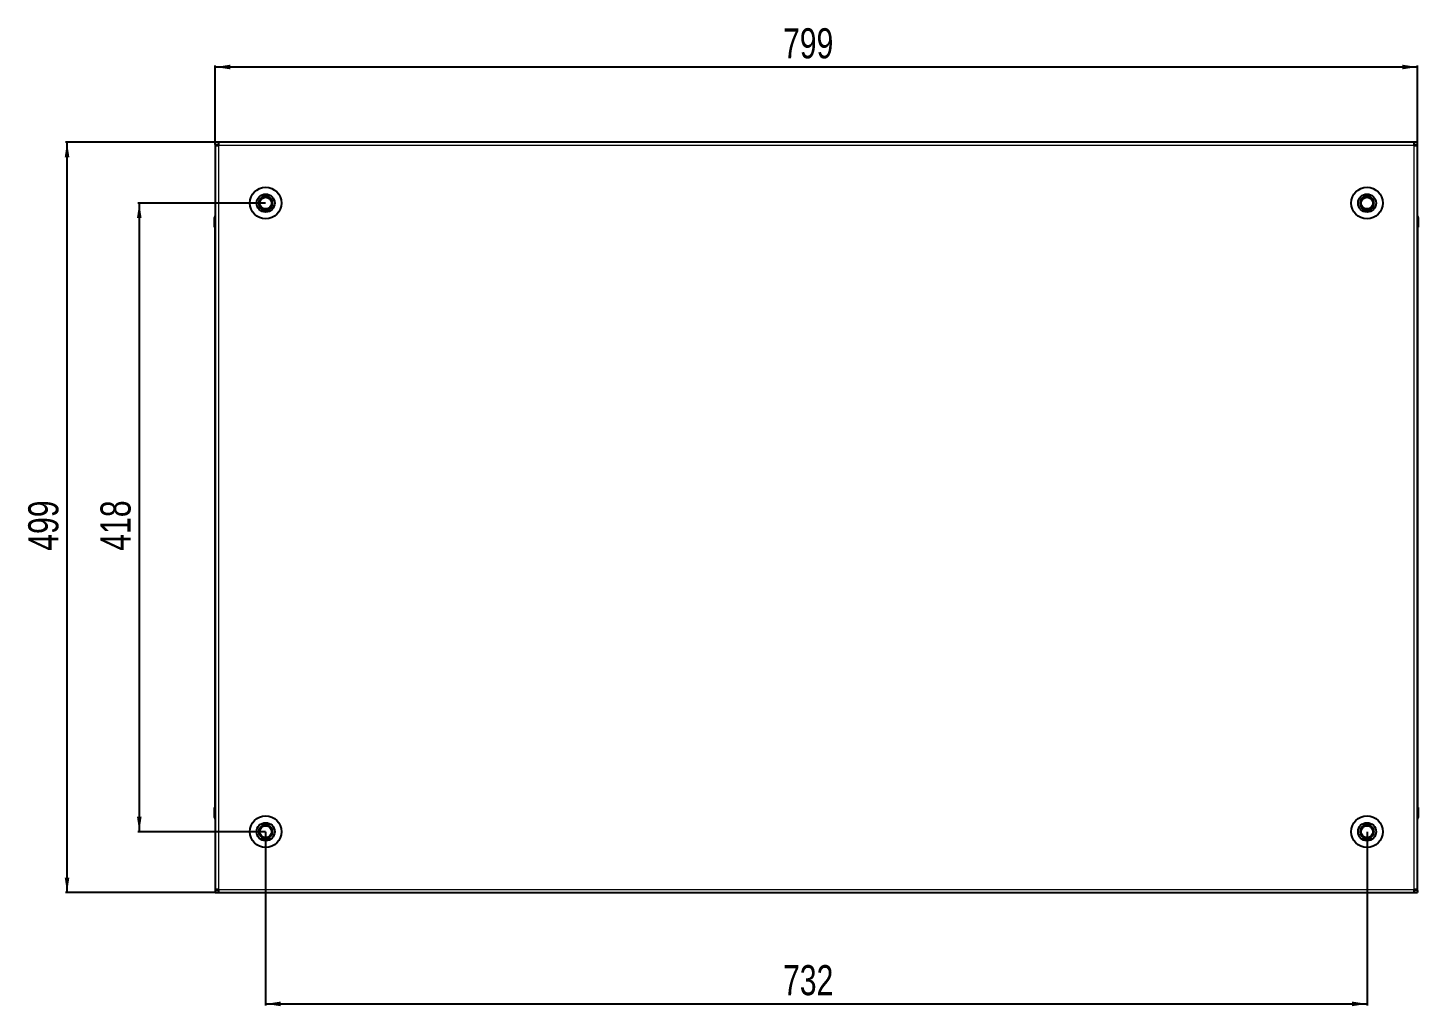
# Model space of a CAD drawing. Header units: millimetres. Extents: x 834 to 3845, y -9 to 1867.
# Drawn here: x 834 to 1758, y 1152 to 1802 of the extents above; entities that cross this region are included whole.
import ezdxf

# ---------------------------------------------------------------- set-up
doc = ezdxf.new("R2010")
doc.units = ezdxf.units.MM
doc.layers.add('FORMAT', color=7, linetype='Continuous')
doc.styles.add('SLDTEXTSTYLE0', font='TXT', dxfattribs={"width": 0.75})
doc.dimstyles.new('SLDDIMSTYLE0', dxfattribs={"dimtxt": 20, "dimasz": 10, "dimexe": 0, "dimexo": 0.0625, "dimgap": 5, "dimtad": 2, "dimdec": 1, "dimrnd": 1e-09, "dimzin": 12, "dimdsep": 46, "dimtxsty": 'SLDTEXTSTYLE0', "dimsah": 1, "dimcen": 0.09, "dimadec": 0, "dimazin": 3, "dimtfac": 1, "dimtofl": 0, "dimtmove": 0, "dimatfit": 3, "dimfxl": 0, "dimfrac": 2, "dimtolj": 1, "dimtzin": 12, "dimarcsym": 0})

# ---------------------------------------------------------------- blocks, each defined once
blk = doc.blocks.new('_D')
at = {"layer": 'FORMAT'}
for p, q in [((958.31, 1726.26), (858.82, 1726.26)), ((859.82, 1227.26), (859.82, 1726.26)), ((958.31, 1227.26), (858.82, 1227.26))]:
    blk.add_line(p, q, dxfattribs=at)
for points in [[(859.82, 1726.26), (858.29, 1716.26), (861.36, 1716.26)], [(859.82, 1227.26), (861.36, 1237.26), (858.29, 1237.26)]]:
    blk.add_solid(points, dxfattribs=at)
at = {"layer": 'FORMAT', "insert": (834.04, 1454.59), "char_height": 20, "attachment_point": 1, "rotation": 90, "style": 'SLDTEXTSTYLE0'}
blk.add_mtext('499', dxfattribs=at)
blk = doc.blocks.new('_D_1')
at = {"layer": 'FORMAT'}
for p, q in [((958.32, 1726.27), (958.32, 1777.26)), ((1757.32, 1776.26), (958.32, 1776.26)), ((1757.32, 1726.27), (1757.32, 1777.26))]:
    blk.add_line(p, q, dxfattribs=at)
for points in [[(958.32, 1776.26), (968.32, 1774.72), (968.32, 1777.8)], [(1757.32, 1776.26), (1747.32, 1777.8), (1747.32, 1774.72)]]:
    blk.add_solid(points, dxfattribs=at)
at = {"layer": 'FORMAT', "insert": (1335.66, 1802.04), "char_height": 20, "attachment_point": 1, "style": 'SLDTEXTSTYLE0'}
blk.add_mtext('799', dxfattribs=at)
blk = doc.blocks.new('_D_2')
at = {"layer": 'FORMAT'}
for p, q in [((991.82, 1267.75), (991.82, 1152.26)), ((1723.82, 1267.75), (1723.82, 1152.26)), ((991.82, 1153.26), (1723.82, 1153.26))]:
    blk.add_line(p, q, dxfattribs=at)
for points in [[(991.82, 1153.26), (1001.82, 1151.72), (1001.82, 1154.8)], [(1723.82, 1153.26), (1713.82, 1154.8), (1713.82, 1151.72)]]:
    blk.add_solid(points, dxfattribs=at)
at = {"layer": 'FORMAT', "insert": (1335.66, 1179.04), "char_height": 20, "attachment_point": 1, "style": 'SLDTEXTSTYLE0'}
blk.add_mtext('732', dxfattribs=at)
blk = doc.blocks.new('_D_3')
at = {"layer": 'FORMAT'}
for p, q in [((991.81, 1685.76), (906.82, 1685.76)), ((907.82, 1685.76), (907.82, 1267.76)), ((991.81, 1267.76), (906.82, 1267.76))]:
    blk.add_line(p, q, dxfattribs=at)
for points in [[(907.82, 1685.76), (906.29, 1675.76), (909.36, 1675.76)], [(907.82, 1267.76), (909.36, 1277.76), (906.29, 1277.76)]]:
    blk.add_solid(points, dxfattribs=at)
at = {"layer": 'FORMAT', "insert": (882.04, 1454.59), "char_height": 20, "attachment_point": 1, "rotation": 90, "style": 'SLDTEXTSTYLE0'}
blk.add_mtext('418', dxfattribs=at)

msp = doc.modelspace()

# ---------------------------------------------------------------- linework, layer by layer
at = {"color": 7, "linetype": 'Continuous', "lineweight": 25}
for p, q in [((958.32, 1724.76), (958.32, 1726.26)), ((960.42, 1726.26), (958.32, 1726.26)), ((958.32, 1724.76), (960.42, 1724.76)), ((958.32, 1724.76), (958.32, 1724.16)), ((958.32, 1724.16), (958.32, 1229.36)), ((958.32, 1724.16), (960.42, 1724.16)), ((960.42, 1726.26), (960.42, 1724.16)), ((1755.22, 1726.26), (960.42, 1726.26)), ((1755.22, 1724.16), (1755.22, 1726.26)), ((1757.32, 1726.26), (1755.22, 1726.26)), ((1755.22, 1724.76), (1757.32, 1724.76)), ((1755.22, 1724.16), (1757.32, 1724.16)), ((1757.32, 1724.76), (1757.32, 1726.26)), ((1757.32, 1724.16), (1757.32, 1724.76)), ((1757.32, 1229.36), (1757.32, 1724.16)), ((957.82, 1676.26), (957.82, 1669.76)), ((957.82, 1669.76), (957.82, 1676.26)), ((1757.32, 1677.58), (1757.32, 1677.58)), ((1757.82, 1676.26), (1757.82, 1669.76)), ((1757.82, 1669.76), (1757.82, 1676.26)), ((957.82, 1669.76), (957.82, 1669.76)), ((958.32, 1669.76), (957.82, 1669.76)), ((957.97, 1669.76), (957.97, 1283.76)), ((1757.32, 1669.76), (1757.82, 1669.76)), ((1757.67, 1283.76), (1757.67, 1669.76)), ((1757.82, 1669.76), (1757.82, 1669.76)), ((1757.82, 1669.76), (1757.82, 1669.76)), ((957.82, 1277.26), (957.82, 1283.76)), ((957.82, 1283.76), (957.82, 1283.76)), ((957.82, 1283.76), (957.82, 1283.76)), ((957.82, 1283.76), (957.82, 1277.26)), ((958.32, 1283.76), (957.82, 1283.76)), ((958.32, 1275.93), (958.32, 1275.93)), ((1757.32, 1283.76), (1757.82, 1283.76)), ((1757.82, 1283.76), (1757.82, 1283.76)), ((1757.82, 1277.26), (1757.82, 1283.76)), ((1757.82, 1283.76), (1757.82, 1277.26)), ((960.42, 1229.36), (958.32, 1229.36)), ((958.32, 1229.36), (958.32, 1228.76)), ((960.42, 1229.36), (960.42, 1227.26)), ((1757.32, 1229.36), (1755.22, 1229.36)), ((1755.22, 1227.26), (1755.22, 1229.36)), ((1757.32, 1228.76), (1757.32, 1229.36)), ((958.32, 1228.76), (958.32, 1227.26)), ((960.42, 1228.76), (958.32, 1228.76)), ((958.32, 1227.26), (960.42, 1227.26)), ((960.42, 1227.26), (1755.22, 1227.26)), ((1757.32, 1228.76), (1755.22, 1228.76)), ((1755.22, 1227.26), (1757.32, 1227.26)), ((1757.32, 1228.76), (1757.32, 1227.26))]:
    msp.add_line(p, q, dxfattribs=at)
at = {"color": 8, "linetype": 'Continuous', "lineweight": 18}
for p, q in [((1755.22, 1724.16), (960.42, 1724.16)), ((960.42, 1724.16), (960.42, 1229.36)), ((1755.22, 1229.36), (1755.22, 1724.16)), ((958.32, 1676.26), (957.82, 1676.26)), ((1757.32, 1676.26), (1757.82, 1676.26)), ((958.32, 1277.26), (957.82, 1277.26)), ((1757.32, 1277.26), (1757.82, 1277.26)), ((960.42, 1229.36), (1755.22, 1229.36))]:
    msp.add_line(p, q, dxfattribs=at)
at = {"color": 7, "linetype": 'Continuous', "lineweight": 25}
for centre, radius in [((991.82, 1685.76), 10.5), ((991.82, 1685.76), 6), ((1723.82, 1685.76), 10.5), ((1723.82, 1685.76), 6), ((991.82, 1685.76), 3.9), ((1723.82, 1685.76), 3.9), ((991.82, 1267.76), 10.5), ((1723.82, 1267.76), 10.5), ((991.82, 1267.76), 6), ((991.82, 1267.76), 3.9), ((1723.82, 1267.76), 6), ((1723.82, 1267.76), 3.9)]:
    msp.add_circle(centre, radius, dxfattribs=at)
for centre, radius, start, end in [((991.82, 1685.76), 4.62, 120, 180), ((991.82, 1685.76), 4.62, 180, 240), ((991.82, 1685.76), 4.62, 60, 120), ((991.82, 1685.76), 4.62, 0, 60), ((991.82, 1685.76), 4.62, 300, 0), ((1723.82, 1685.76), 4.62, 120, 180), ((1723.82, 1685.76), 4.62, 180, 240), ((1723.82, 1685.76), 4.62, 60, 120), ((1723.82, 1685.76), 4.62, 360, 60), ((1723.82, 1685.76), 4.62, 300, 360), ((959.82, 1676.26), 2, 138.59038, 180), ((991.82, 1685.76), 4.62, 240, 300), ((1723.82, 1685.76), 4.62, 240, 300), ((1755.82, 1676.26), 2, 33.94202, 41.40962), ((1755.82, 1676.26), 2, 0, 41.39416), ((1755.82, 1676.26), 2, 360, 18.58003), ((959.82, 1277.26), 2, 180, 221.39416), ((1755.82, 1277.26), 2, 318.59038, 0), ((991.82, 1267.76), 4.62, 120, 180), ((991.82, 1267.76), 4.62, 180, 240), ((991.82, 1267.76), 4.62, 60, 120), ((991.82, 1267.76), 4.62, 0, 60), ((991.82, 1267.76), 4.62, 300, 0), ((1723.82, 1267.76), 4.62, 120, 180), ((1723.82, 1267.76), 4.62, 180, 240), ((1723.82, 1267.76), 4.62, 60, 120), ((1723.82, 1267.76), 4.62, 0, 60), ((1723.82, 1267.76), 4.62, 300, 0), ((991.82, 1267.76), 4.62, 240, 300), ((1723.82, 1267.76), 4.62, 240, 300)]:
    msp.add_arc(centre, radius, start, end, dxfattribs=at)
for points, knots in [([(987.21, 1685.76), (987.54, 1686.33), (988.1, 1687.31), (988.92, 1688.73), (989.33, 1689.44), (989.52, 1689.76)], [0, 0, 0, 0, 0.439131, 0.751378, 1, 1, 1, 1]), ([(989.52, 1681.76), (989.18, 1682.33), (988.62, 1683.31), (987.8, 1684.73), (987.39, 1685.44), (987.21, 1685.76)], [0, 0, 0, 0, 0.439131, 0.751378, 1, 1, 1, 1]), ([(989.52, 1689.76), (989.72, 1689.76), (990.42, 1689.76), (991.73, 1689.76), (993.12, 1689.76), (993.87, 1689.76), (994.13, 1689.76)], [0, 0, 0, 0, 0.139329, 0.48527, 0.816356, 1, 1, 1, 1]), ([(994.13, 1689.76), (994.46, 1689.18), (995.03, 1688.2), (995.85, 1686.78), (996.26, 1686.07), (996.44, 1685.76)], [0, 0, 0, 0, 0.439131, 0.751378, 1, 1, 1, 1]), ([(996.44, 1685.76), (996.11, 1685.18), (995.55, 1684.2), (994.72, 1682.78), (994.32, 1682.07), (994.13, 1681.76)], [0, 0, 0, 0, 0.439131, 0.751378, 1, 1, 1, 1]), ([(1719.21, 1685.76), (1719.54, 1686.33), (1720.1, 1687.31), (1720.92, 1688.73), (1721.33, 1689.44), (1721.52, 1689.76)], [0, 0, 0, 0, 0.439131, 0.751378, 1, 1, 1, 1]), ([(1721.52, 1681.76), (1721.18, 1682.33), (1720.62, 1683.31), (1719.8, 1684.73), (1719.39, 1685.44), (1719.21, 1685.76)], [0, 0, 0, 0, 0.439131, 0.751378, 1, 1, 1, 1]), ([(1721.52, 1689.76), (1721.72, 1689.76), (1722.42, 1689.76), (1723.73, 1689.76), (1725.12, 1689.76), (1725.87, 1689.76), (1726.13, 1689.76)], [0, 0, 0, 0, 0.139329, 0.48527, 0.816356, 1, 1, 1, 1]), ([(1726.13, 1689.76), (1726.46, 1689.18), (1727.03, 1688.2), (1727.85, 1686.78), (1728.26, 1686.07), (1728.44, 1685.76)], [0, 0, 0, 0, 0.439131, 0.751378, 1, 1, 1, 1]), ([(1728.44, 1685.76), (1728.11, 1685.18), (1727.55, 1684.2), (1726.72, 1682.78), (1726.32, 1682.07), (1726.13, 1681.76)], [0, 0, 0, 0, 0.439131, 0.751378, 1, 1, 1, 1]), ([(994.13, 1681.76), (993.87, 1681.76), (993.12, 1681.76), (991.73, 1681.76), (990.42, 1681.76), (989.72, 1681.76), (989.52, 1681.76)], [0, 0, 0, 0, 0.183644, 0.51473, 0.860671, 1, 1, 1, 1]), ([(1726.13, 1681.76), (1725.87, 1681.76), (1725.12, 1681.76), (1723.73, 1681.76), (1722.42, 1681.76), (1721.72, 1681.76), (1721.52, 1681.76)], [0, 0, 0, 0, 0.183644, 0.51473, 0.860671, 1, 1, 1, 1]), ([(987.21, 1267.76), (987.54, 1268.33), (988.1, 1269.31), (988.92, 1270.73), (989.33, 1271.44), (989.52, 1271.76)], [0, 0, 0, 0, 0.439131, 0.751378, 1, 1, 1, 1]), ([(989.52, 1263.76), (989.18, 1264.33), (988.62, 1265.31), (987.8, 1266.73), (987.39, 1267.44), (987.21, 1267.76)], [0, 0, 0, 0, 0.439131, 0.751378, 1, 1, 1, 1]), ([(989.52, 1271.76), (989.72, 1271.76), (990.42, 1271.76), (991.73, 1271.76), (993.12, 1271.76), (993.87, 1271.76), (994.13, 1271.76)], [0, 0, 0, 0, 0.139329, 0.48527, 0.816356, 1, 1, 1, 1]), ([(994.13, 1271.76), (994.46, 1271.18), (995.03, 1270.2), (995.85, 1268.78), (996.26, 1268.07), (996.44, 1267.76)], [0, 0, 0, 0, 0.439131, 0.751378, 1, 1, 1, 1]), ([(996.44, 1267.76), (996.11, 1267.18), (995.55, 1266.2), (994.72, 1264.78), (994.32, 1264.07), (994.13, 1263.76)], [0, 0, 0, 0, 0.439131, 0.751378, 1, 1, 1, 1]), ([(1719.21, 1267.76), (1719.54, 1268.33), (1720.1, 1269.31), (1720.92, 1270.73), (1721.33, 1271.44), (1721.52, 1271.76)], [0, 0, 0, 0, 0.439131, 0.751378, 1, 1, 1, 1]), ([(1721.52, 1263.76), (1721.18, 1264.33), (1720.62, 1265.31), (1719.8, 1266.73), (1719.39, 1267.44), (1719.21, 1267.76)], [0, 0, 0, 0, 0.439131, 0.751378, 1, 1, 1, 1]), ([(1721.52, 1271.76), (1721.72, 1271.76), (1722.42, 1271.76), (1723.73, 1271.76), (1725.12, 1271.76), (1725.87, 1271.76), (1726.13, 1271.76)], [0, 0, 0, 0, 0.139329, 0.48527, 0.816356, 1, 1, 1, 1]), ([(1726.13, 1271.76), (1726.46, 1271.18), (1727.03, 1270.2), (1727.85, 1268.78), (1728.26, 1268.07), (1728.44, 1267.76)], [0, 0, 0, 0, 0.439131, 0.751378, 1, 1, 1, 1]), ([(1728.44, 1267.76), (1728.11, 1267.18), (1727.55, 1266.2), (1726.72, 1264.78), (1726.32, 1264.07), (1726.13, 1263.76)], [0, 0, 0, 0, 0.439131, 0.751378, 1, 1, 1, 1]), ([(994.13, 1263.76), (993.87, 1263.76), (993.12, 1263.76), (991.73, 1263.76), (990.42, 1263.76), (989.72, 1263.76), (989.52, 1263.76)], [0, 0, 0, 0, 0.183644, 0.51473, 0.860671, 1, 1, 1, 1]), ([(1726.13, 1263.76), (1725.87, 1263.76), (1725.12, 1263.76), (1723.73, 1263.76), (1722.42, 1263.76), (1721.72, 1263.76), (1721.52, 1263.76)], [0, 0, 0, 0, 0.183644, 0.51473, 0.860671, 1, 1, 1, 1])]:
    msp.add_open_spline(points, degree=3, knots=knots, dxfattribs=at)

# ---------------------------------------------------------------- dimensions: what is measured, and where the dimension line sits
at = {"layer": 'FORMAT'}
dim = msp.add_linear_dim(base=(958.32, 1776.26), p1=(1757.32, 1726.26), p2=(958.32, 1726.26), dimstyle='SLDDIMSTYLE0', dxfattribs=at)
dim.commit()
dim.dimension.update_dxf_attribs({"geometry": '_D_1', "text_midpoint": (1357.82, 1776.26), "dimtype": 160})
for base, p1, p2, angle, picture, middle in [((859.82, 1726.26), (958.32, 1227.26), (958.32, 1726.26), 90, '_D', (859.82, 1476.76)), ((907.82, 1267.76), (991.82, 1685.76), (991.82, 1267.76), 90, '_D_3', (907.82, 1476.76)), ((1723.82, 1153.26), (991.82, 1267.76), (1723.82, 1267.76), 0, '_D_2', (1357.82, 1153.26))]:
    dim = msp.add_linear_dim(base=base, p1=p1, p2=p2, angle=angle, dimstyle='SLDDIMSTYLE0', dxfattribs=at)
    dim.commit()
    dim.dimension.update_dxf_attribs({"geometry": picture, "text_midpoint": middle, "dimtype": 160})

doc.saveas('drawing.dxf')
